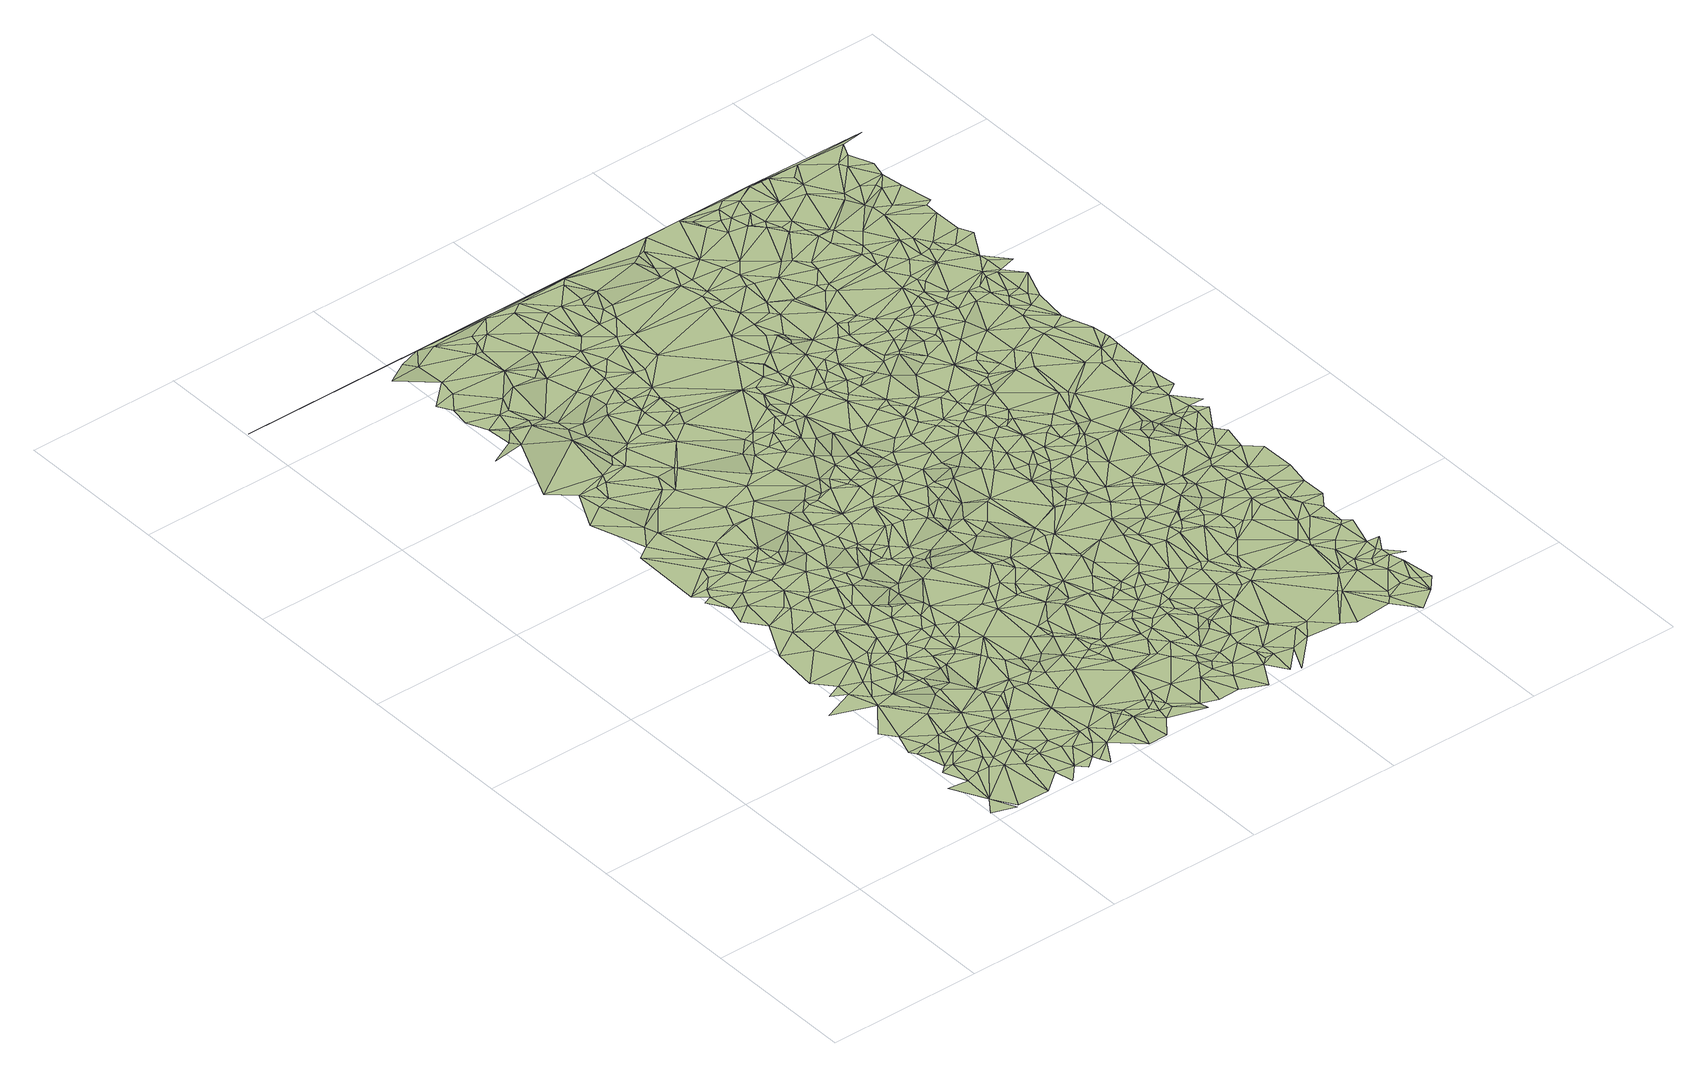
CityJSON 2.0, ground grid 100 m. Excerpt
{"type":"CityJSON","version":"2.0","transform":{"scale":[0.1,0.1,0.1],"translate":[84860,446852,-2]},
"CityObjects":{
"terrain1":{"type":"TINRelief","geometry":[{"type":"CompositeSurface","lod":"2","boundaries":[[[0,1,2]],[[3,4,0]],[[5,3,0]],[[6,7,3]],[[8,7,6]],[[9,0,10]],[[6,3,5]],[[5,0,11]],[[8,12,13]],[[13,14,15]],[[16,8,6]],[[14,17,15]],[[12,14,13]],[[9,11,0]],[[16,12,8]],[[9,10,18]],[[19,6,5]],[[16,6,20]],[[21,22,17]],[[19,5,11]],[[23,17,14]],[[20,6,19]],[[23,14,12]],[[16,24,12]],[[21,25,26]],[[24,23,12]],[[16,20,24]],[[27,19,11]],[[27,11,9]],[[28,9,18]],[[23,29,17]],[[21,17,29]],[[24,30,23]],[[31,32,25]],[[33,20,19]],[[28,18,34]],[[33,24,20]],[[33,19,27]],[[35,27,9]],[[36,25,21]],[[23,30,29]],[[35,9,28]],[[37,30,24]],[[38,31,25]],[[33,37,24]],[[36,38,25]],[[36,21,39]],[[33,27,40]],[[35,40,27]],[[35,28,41]],[[28,34,42]],[[43,21,29]],[[31,44,45]],[[46,47,45]],[[34,48,49]],[[28,42,41]],[[43,39,21]],[[50,29,30]],[[37,50,30]],[[33,51,37]],[[36,52,38]],[[36,39,52]],[[42,34,49]],[[35,41,53]],[[33,40,51]],[[35,54,40]],[[42,53,41]],[[38,44,31]],[[35,53,54]],[[44,46,45]],[[50,43,29]],[[51,55,37]],[[56,39,43]],[[40,55,51]],[[57,42,49]],[[58,47,46]],[[59,38,52]],[[60,53,42]],[[39,61,52]],[[37,55,50]],[[60,54,53]],[[50,56,43]],[[58,62,47]],[[40,54,63]],[[64,49,65]],[[57,60,42]],[[59,44,38]],[[66,61,39]],[[67,39,56]],[[68,57,49]],[[40,63,55]],[[69,66,39]],[[59,52,61]],[[68,49,64]],[[67,69,39]],[[70,54,60]],[[50,71,56]],[[50,55,72]],[[70,63,54]],[[73,74,62]],[[75,76,77]],[[73,75,74]],[[67,56,71]],[[66,78,61]],[[79,80,76]],[[59,81,44]],[[44,82,46]],[[69,78,66]],[[82,58,46]],[[83,55,63]],[[84,59,61]],[[83,72,55]],[[50,85,71]],[[86,60,57]],[[50,72,87]],[[88,68,64]],[[67,89,69]],[[86,57,68]],[[69,89,78]],[[90,64,91]],[[67,71,92]],[[84,61,78]],[[93,62,58]],[[75,94,76]],[[59,95,81]],[[70,60,86]],[[90,91,96]],[[67,92,89]],[[97,80,79]],[[73,62,98]],[[81,82,44]],[[73,94,75]],[[50,87,85]],[[59,99,95]],[[94,79,76]],[[84,99,59]],[[88,64,90]],[[88,86,68]],[[100,101,80]],[[85,92,71]],[[83,102,72]],[[89,103,78]],[[104,63,70]],[[84,78,105]],[[98,62,93]],[[100,80,97]],[[106,58,82]],[[102,87,72]],[[92,103,89]],[[104,83,63]],[[95,107,81]],[[108,93,58]],[[84,105,99]],[[103,105,78]],[[108,58,106]],[[104,70,86]],[[88,109,86]],[[88,90,109]],[[95,99,107]],[[81,107,82]],[[94,110,79]],[[83,111,102]],[[112,92,85]],[[113,97,79]],[[114,94,73]],[[114,73,98]],[[112,103,92]],[[111,87,102]],[[105,115,99]],[[113,79,110]],[[116,111,83]],[[104,86,109]],[[117,118,101]],[[100,117,101]],[[119,105,103]],[[104,116,83]],[[120,85,87]],[[109,90,121]],[[100,97,113]],[[114,98,93]],[[106,82,122]],[[107,122,82]],[[90,123,124]],[[90,124,121]],[[112,119,103]],[[99,125,107]],[[111,120,87]],[[126,105,119]],[[126,115,105]],[[127,93,108]],[[115,125,99]],[[128,110,94]],[[129,130,118]],[[108,106,131]],[[114,128,94]],[[114,93,127]],[[132,100,113]],[[133,112,85]],[[116,120,111]],[[104,109,134]],[[132,117,100]],[[131,106,122]],[[125,122,107]],[[113,110,135]],[[136,119,112]],[[117,137,118]],[[109,121,138]],[[104,139,116]],[[127,108,131]],[[129,140,130]],[[141,85,120]],[[129,118,137]],[[128,135,110]],[[132,113,135]],[[142,130,140]],[[126,119,143]],[[116,139,120]],[[144,124,123]],[[145,115,126]],[[121,124,144]],[[134,109,138]],[[114,127,146]],[[136,143,119]],[[141,133,85]],[[104,147,139]],[[148,117,132]],[[133,136,112]],[[149,125,115]],[[104,134,147]],[[131,122,150]],[[125,151,122]],[[152,138,121]],[[145,126,143]],[[144,123,153]],[[154,132,135]],[[155,137,117]],[[145,149,115]],[[152,121,144]],[[155,117,148]],[[139,156,120]],[[148,132,154]],[[114,157,128]],[[127,131,158]],[[159,150,122]],[[133,143,136]],[[128,160,135]],[[127,158,146]],[[114,146,157]],[[154,135,161]],[[159,122,151]],[[149,151,125]],[[162,142,140]],[[129,163,140]],[[141,120,164]],[[134,138,165]],[[131,150,158]],[[166,129,137]],[[167,145,143]],[[152,165,138]],[[139,147,168]],[[164,120,156]],[[161,135,160]],[[169,170,142]],[[152,144,165]],[[139,168,156]],[[163,162,140]],[[167,143,171]],[[144,153,172]],[[173,142,162]],[[148,154,174]],[[157,160,128]],[[145,175,149]],[[167,175,145]],[[155,148,174]],[[133,176,143]],[[177,146,158]],[[166,163,129]],[[154,161,174]],[[134,178,147]],[[159,151,179]],[[144,180,165]],[[181,151,149]],[[177,157,146]],[[182,150,159]],[[141,176,133]],[[161,160,183]],[[184,134,165]],[[182,158,150]],[[164,156,185]],[[155,186,137]],[[171,143,176]],[[141,164,176]],[[174,161,183]],[[175,181,149]],[[187,159,179]],[[169,142,173]],[[168,188,156]],[[189,144,172]],[[147,178,168]],[[189,180,144]],[[173,162,190]],[[191,179,151]],[[185,156,188]],[[167,171,192]],[[164,185,176]],[[181,191,151]],[[193,194,195]],[[167,192,175]],[[160,196,183]],[[184,165,180]],[[177,158,182]],[[191,187,179]],[[174,183,196]],[[155,174,197]],[[198,159,187]],[[199,193,170]],[[200,166,137]],[[201,157,177]],[[199,170,169]],[[202,162,163]],[[203,160,157]],[[192,171,176]],[[198,182,159]],[[204,196,160]],[[169,173,190]],[[175,205,181]],[[185,188,206]],[[207,189,172]],[[208,180,189]],[[209,177,182]],[[168,210,188]],[[202,190,162]],[[155,197,186]],[[166,202,163]],[[208,184,180]],[[192,205,175]],[[186,200,137]],[[211,187,191]],[[212,134,184]],[[212,178,134]],[[203,204,160]],[[201,177,209]],[[181,213,191]],[[168,178,210]],[[201,203,157]],[[214,208,189]],[[215,176,185]],[[214,189,207]],[[209,182,216]],[[181,205,213]],[[198,187,211]],[[193,217,194]],[[194,217,218]],[[198,216,182]],[[188,210,206]],[[215,185,206]],[[219,174,196]],[[220,207,172]],[[211,191,213]],[[208,221,184]],[[214,221,208]],[[222,169,190]],[[223,224,218]],[[225,197,174]],[[226,218,217]],[[227,201,209]],[[219,196,204]],[[166,228,202]],[[229,224,223]],[[227,209,216]],[[178,230,210]],[[214,207,231]],[[192,176,232]],[[198,233,216]],[[229,234,235]],[[198,211,233]],[[236,217,193]],[[200,228,166]],[[219,204,203]],[[225,186,197]],[[201,237,203]],[[223,218,226]],[[202,238,190]],[[212,184,221]],[[192,239,205]],[[225,174,219]],[[222,240,169]],[[231,207,220]],[[222,190,238]],[[206,210,241]],[[199,169,240]],[[205,242,213]],[[243,221,214]],[[215,232,176]],[[244,230,178]],[[236,226,217]],[[211,213,242]],[[227,216,245]],[[199,236,193]],[[245,216,233]],[[215,206,241]],[[227,246,201]],[[225,200,186]],[[243,214,231]],[[212,244,178]],[[233,211,242]],[[219,203,237]],[[247,235,234]],[[201,246,237]],[[248,210,230]],[[202,228,238]],[[192,232,239]],[[223,226,249]],[[212,221,243]],[[236,249,226]],[[222,250,240]],[[251,229,223]],[[199,240,250]],[[251,234,229]],[[215,241,252]],[[244,253,230]],[[253,248,230]],[[215,252,254]],[[255,241,210]],[[248,255,210]],[[247,256,257]],[[215,254,232]],[[258,227,245]],[[256,259,257]],[[223,249,260]],[[245,233,261]],[[199,262,236]],[[258,246,227]],[[225,263,200]],[[205,239,264]],[[265,199,250]],[[228,266,238]],[[267,252,241]],[[205,264,242]],[[225,219,268]],[[269,249,236]],[[222,238,266]],[[233,242,270]],[[271,219,237]],[[267,254,252]],[[222,272,250]],[[251,223,260]],[[265,262,199]],[[273,228,200]],[[274,243,231]],[[269,260,249]],[[262,275,236]],[[237,246,276]],[[277,253,244]],[[233,270,261]],[[275,269,236]],[[277,248,253]],[[267,241,278]],[[232,279,239]],[[274,231,280]],[[248,281,255]],[[282,244,212]],[[258,245,283]],[[245,284,283]],[[278,241,255]],[[245,285,284]],[[225,268,263]],[[267,286,254]],[[228,287,266]],[[245,261,285]],[[277,281,248]],[[222,266,272]],[[268,219,271]],[[271,237,276]],[[265,250,288]],[[289,212,243]],[[258,290,246]],[[267,278,286]],[[246,290,276]],[[250,272,288]],[[273,287,228]],[[265,291,262]],[[263,273,200]],[[292,255,281]],[[282,277,244]],[[279,264,239]],[[262,291,275]],[[258,283,290]],[[270,242,293]],[[292,278,255]],[[277,292,281]],[[294,232,254]],[[295,247,234]],[[296,259,256]],[[269,297,260]],[[298,279,232]],[[297,251,260]],[[264,293,242]],[[299,282,212]],[[300,290,283]],[[283,284,301]],[[261,302,285]],[[301,284,285]],[[270,302,261]],[[274,280,303]],[[295,234,251]],[[286,294,254]],[[268,271,304]],[[299,212,289]],[[274,305,243]],[[300,283,301]],[[270,293,306]],[[276,290,307]],[[271,276,307]],[[308,256,247]],[[309,278,292]],[[263,268,310]],[[298,232,294]],[[289,243,305]],[[270,306,302]],[[311,286,278]],[[312,264,279]],[[313,291,265]],[[313,265,288]],[[314,285,302]],[[275,315,269]],[[316,292,277]],[[298,312,279]],[[301,285,314]],[[317,272,266]],[[318,277,282]],[[268,304,310]],[[317,266,287]],[[296,256,319]],[[306,293,320]],[[317,288,272]],[[304,271,321]],[[300,322,290]],[[274,303,323]],[[324,275,291]],[[273,325,287]],[[311,278,309]],[[297,295,251]],[[311,294,286]],[[271,307,321]],[[299,318,282]],[[326,305,274]],[[263,327,273]],[[264,328,293]],[[300,301,322]],[[326,274,323]],[[306,329,302]],[[330,298,294]],[[290,322,307]],[[318,316,277]],[[295,308,247]],[[331,309,292]],[[269,332,297]],[[304,333,310]],[[314,302,329]],[[308,319,256]],[[330,334,298]],[[306,320,329]],[[304,321,333]],[[298,334,312]],[[335,288,336]],[[317,336,288]],[[263,310,327]],[[316,331,292]],[[337,299,289]],[[303,338,323]],[[339,320,293]],[[313,288,335]],[[340,289,305]],[[312,328,264]],[[301,314,341]],[[337,318,299]],[[313,342,291]],[[326,343,305]],[[310,333,344]],[[324,315,275]],[[337,289,340]],[[345,330,294]],[[269,315,332]],[[325,346,287]],[[344,333,321]],[[340,305,343]],[[347,311,309]],[[311,348,294]],[[346,317,287]],[[301,341,322]],[[326,323,349]],[[297,350,295]],[[347,309,331]],[[345,334,330]],[[339,293,328]],[[273,351,325]],[[342,324,291]],[[326,349,343]],[[352,312,334]],[[353,329,320]],[[318,354,316]],[[355,310,344]],[[348,356,294]],[[327,351,273]],[[297,332,350]],[[321,307,357]],[[335,336,358]],[[358,336,317]],[[337,354,318]],[[345,294,356]],[[359,360,296]],[[316,361,331]],[[352,328,312]],[[307,322,357]],[[362,314,329]],[[340,343,363]],[[355,327,310]],[[337,340,364]],[[323,338,365]],[[366,341,314]],[[295,367,308]],[[368,344,321]],[[353,320,339]],[[354,361,316]],[[369,313,335]],[[308,370,319]],[[371,311,347]],[[349,323,365]],[[349,363,343]],[[371,348,311]],[[340,363,364]],[[295,350,372]],[[345,373,334]],[[374,347,331]],[[313,375,342]],[[373,352,334]],[[337,376,354]],[[322,341,357]],[[377,296,319]],[[337,364,376]],[[355,344,368]],[[374,331,361]],[[378,335,358]],[[325,351,379]],[[308,367,370]],[[380,339,328]],[[348,381,356]],[[352,380,328]],[[325,379,346]],[[350,332,372]],[[382,366,314]],[[370,383,319]],[[369,375,313]],[[358,317,384]],[[353,362,329]],[[369,335,378]],[[381,345,356]],[[354,385,361]],[[386,295,372]],[[355,387,327]],[[366,357,341]],[[388,367,295]],[[389,321,357]],[[382,314,362]],[[371,381,348]],[[390,371,347]],[[390,347,374]],[[327,387,351]],[[381,373,345]],[[380,391,339]],[[352,391,380]],[[392,368,321]],[[393,324,342]],[[385,374,361]],[[349,394,363]],[[346,395,317]],[[355,368,387]],[[373,391,352]],[[386,372,332]],[[376,364,396]],[[349,365,397]],[[376,398,354]],[[386,388,295]],[[324,399,315]],[[384,317,395]],[[392,321,389]],[[393,342,375]],[[367,400,370]],[[401,353,339]],[[364,363,402]],[[354,398,385]],[[403,381,371]],[[378,358,404]],[[390,403,371]],[[405,332,315]],[[369,406,375]],[[407,357,366]],[[349,397,394]],[[377,319,383]],[[358,384,408]],[[379,409,346]],[[351,410,379]],[[368,411,387]],[[401,362,353]],[[370,400,383]],[[396,364,412]],[[388,400,367]],[[390,374,413]],[[376,396,398]],[[397,365,414]],[[415,339,391]],[[406,393,375]],[[385,416,374]],[[404,358,408]],[[382,407,366]],[[369,378,417]],[[393,399,324]],[[368,418,411]],[[419,365,420]],[[419,414,365]],[[387,421,351]],[[363,394,402]],[[390,422,403]],[[381,423,373]],[[364,402,412]],[[403,424,381]],[[409,395,346]],[[425,386,332]],[[369,426,406]],[[423,391,373]],[[415,401,339]],[[392,418,368]],[[427,382,362]],[[379,428,409]],[[389,357,429]],[[385,398,416]],[[374,416,413]],[[405,315,399]],[[378,404,417]],[[397,414,419]],[[410,428,379]],[[407,429,357]],[[390,413,430]],[[427,362,431]],[[351,421,410]],[[390,430,422]],[[432,411,418]],[[433,362,401]],[[369,417,426]],[[434,387,411]],[[435,394,397]],[[403,422,424]],[[384,395,436]],[[404,408,437]],[[435,397,419]],[[425,332,405]],[[377,383,400]],[[432,418,392]],[[396,438,398]],[[406,439,393]],[[425,388,386]],[[382,440,407]],[[431,362,433]],[[427,440,382]],[[396,412,441]],[[398,442,416]],[[415,391,443]],[[419,420,444]],[[404,437,417]],[[409,436,395]],[[423,443,391]],[[426,439,406]],[[415,445,401]],[[432,434,411]],[[446,392,389]],[[433,401,445]],[[434,421,387]],[[381,424,447]],[[430,413,448]],[[398,438,442]],[[396,441,438]],[[449,412,402]],[[440,429,407]],[[410,450,428]],[[451,389,429]],[[381,447,423]],[[430,452,422]],[[413,416,453]],[[454,400,388]],[[409,428,455]],[[432,392,446]],[[422,452,424]],[[393,456,399]],[[449,441,412]],[[435,419,444]],[[405,399,457]],[[442,458,416]],[[427,431,459]],[[460,402,394]],[[426,417,439]],[[460,394,435]],[[451,446,389]],[[430,448,452]],[[409,455,436]],[[427,459,440]],[[448,413,461]],[[438,462,442]],[[463,445,415]],[[393,439,456]],[[428,450,455]],[[433,445,463]],[[464,434,432]],[[416,458,453]],[[425,465,388]],[[456,457,399]],[[462,458,442]],[[413,453,461]],[[466,449,402]],[[464,432,446]],[[467,410,421]],[[452,468,424]],[[469,408,384]],[[467,450,410]],[[434,470,421]],[[471,431,433]],[[465,454,388]],[[405,457,472]],[[425,405,465]],[[440,473,429]],[[474,377,400]],[[468,447,424]],[[423,475,443]],[[444,476,477]],[[451,429,478]],[[479,438,441]],[[466,402,460]],[[415,443,480]],[[449,479,441]],[[469,384,436]],[[471,459,431]],[[469,437,408]],[[448,481,452]],[[454,474,400]],[[423,447,482]],[[479,462,438]],[[467,455,450]],[[465,405,472]],[[463,415,480]],[[456,472,457]],[[464,483,434]],[[451,478,446]],[[483,470,434]],[[484,464,446]],[[460,435,485]],[[486,421,470]],[[440,459,473]],[[435,444,487]],[[488,458,462]],[[448,461,481]],[[469,417,437]],[[478,429,473]],[[466,479,449]],[[423,482,489]],[[490,433,463]],[[486,467,421]],[[439,491,456]],[[492,453,458]],[[455,493,436]],[[443,475,480]],[[423,489,475]],[[461,453,494]],[[484,483,464]],[[469,439,417]],[[452,495,468]],[[435,487,485]],[[479,488,462]],[[467,496,455]],[[471,433,490]],[[466,460,485]],[[488,492,458]],[[452,481,495]],[[461,494,481]],[[465,497,454]],[[484,446,498]],[[498,446,478]],[[492,494,453]],[[471,499,459]],[[499,473,459]],[[490,463,480]],[[484,500,483]],[[496,493,455]],[[468,501,447]],[[444,477,487]],[[480,475,489]],[[502,436,493]],[[447,501,482]],[[483,503,470]],[[454,504,474]],[[465,472,505]],[[456,505,472]],[[503,486,470]],[[474,506,377]],[[439,507,491]],[[497,504,454]],[[466,508,479]],[[479,509,488]],[[466,485,508]],[[491,505,456]],[[467,510,496]],[[511,478,473]],[[484,512,500]],[[482,501,489]],[[469,436,502]],[[499,513,473]],[[468,495,501]],[[486,514,467]],[[500,515,483]],[[484,498,512]],[[479,508,509]],[[516,481,494]],[[471,490,517]],[[511,498,478]],[[465,518,497]],[[511,473,513]],[[490,480,517]],[[496,519,493]],[[471,520,499]],[[516,494,492]],[[516,495,481]],[[488,521,492]],[[504,522,474]],[[488,509,521]],[[483,515,503]],[[510,519,496]],[[514,510,467]],[[465,505,518]],[[512,515,500]],[[487,523,485]],[[471,517,520]],[[497,522,504]],[[487,477,523]],[[502,493,519]],[[499,520,513]],[[480,489,524]],[[491,507,505]],[[503,514,486]],[[474,522,506]],[[508,521,509]],[[525,512,498]],[[526,502,519]],[[517,480,527]],[[359,296,377]],[[516,492,528]],[[514,519,510]],[[525,515,512]],[[508,485,529]],[[511,513,530]],[[531,439,469]],[[531,507,439]],[[523,477,532]],[[533,502,526]],[[503,515,534]],[[492,521,535]],[[497,536,522]],[[495,537,501]],[[520,530,513]],[[497,518,538]],[[533,469,502]],[[539,526,519]],[[516,540,495]],[[528,492,535]],[[529,485,523]],[[514,539,519]],[[506,541,377]],[[503,534,514]],[[542,489,501]],[[480,524,527]],[[508,543,521]],[[506,522,536]],[[511,544,498]],[[497,538,536]],[[545,505,507]],[[533,526,539]],[[518,505,545]],[[525,498,544]],[[489,546,524]],[[525,547,515]],[[517,548,520]],[[495,540,537]],[[533,549,469]],[[511,530,550]],[[551,534,515]],[[508,529,543]],[[511,550,544]],[[520,552,530]],[[516,528,553]],[[489,554,546]],[[547,551,515]],[[535,521,555]],[[528,535,556]],[[537,542,501]],[[543,555,521]],[[518,557,538]],[[542,554,489]],[[517,527,558]],[[559,469,549]],[[516,553,540]],[[520,548,552]],[[550,530,552]],[[518,545,557]],[[533,539,560]],[[514,561,539]],[[506,536,562]],[[517,563,548]],[[538,564,536]],[[527,524,546]],[[565,549,533]],[[566,514,534]],[[525,544,567]],[[525,568,547]],[[569,537,540]],[[528,556,553]],[[517,558,563]],[[556,535,570]],[[525,567,568]],[[543,529,555]],[[570,535,555]],[[531,469,559]],[[569,571,537]],[[538,572,564]],[[573,527,546]],[[538,557,572]],[[550,552,574]],[[523,532,575]],[[569,540,553]],[[565,533,560]],[[564,576,536]],[[551,566,534]],[[537,571,542]],[[544,550,574]],[[565,559,549]],[[529,523,575]],[[577,560,539]],[[574,552,548]],[[566,561,514]],[[573,578,527]],[[506,562,541]],[[577,539,561]],[[536,576,562]],[[573,546,554]],[[558,527,578]],[[570,555,579]],[[529,580,555]],[[547,581,551]],[[556,570,582]],[[532,583,584]],[[585,572,557]],[[569,586,571]],[[556,582,553]],[[587,507,531]],[[580,579,555]],[[547,568,581]],[[569,553,588]],[[589,559,565]],[[571,586,542]],[[590,564,572]],[[567,544,591]],[[590,576,564]],[[592,565,560]],[[570,579,593]],[[594,545,507]],[[595,563,558]],[[531,559,596]],[[548,563,597]],[[551,598,566]],[[542,599,554]],[[592,560,577]],[[544,574,591]],[[573,554,600]],[[573,601,578]],[[567,602,568]],[[596,559,589]],[[574,548,597]],[[592,589,565]],[[590,572,585]],[[551,581,598]],[[590,562,576]],[[603,558,578]],[[569,588,586]],[[580,604,579]],[[577,561,605]],[[532,584,575]],[[606,531,596]],[[566,605,561]],[[588,553,582]],[[593,579,604]],[[573,600,601]],[[595,607,563]],[[603,578,601]],[[608,595,558]],[[554,599,600]],[[606,596,589]],[[568,609,581]],[[590,541,562]],[[542,586,610]],[[611,577,605]],[[529,612,580]],[[567,591,602]],[[570,593,613]],[[566,614,605]],[[542,610,599]],[[568,602,609]],[[603,615,558]],[[570,613,582]],[[607,597,563]],[[616,557,545]],[[617,531,606]],[[584,583,618]],[[592,577,619]],[[359,377,541]],[[608,558,620]],[[588,582,621]],[[617,606,589]],[[620,558,615]],[[529,575,612]],[[598,622,566]],[[587,594,507]],[[608,607,595]],[[598,581,623]],[[566,622,614]],[[624,574,597]],[[624,591,574]],[[603,601,625]],[[619,577,611]],[[593,604,626]],[[601,600,625]],[[617,587,531]],[[592,627,589]],[[614,628,605]],[[588,621,629]],[[600,599,630]],[[616,585,557]],[[611,605,628]],[[588,631,586]],[[582,613,621]],[[603,625,615]],[[598,623,622]],[[609,632,581]],[[623,581,633]],[[609,602,634]],[[635,602,591]],[[600,630,625]],[[610,636,599]],[[593,626,613]],[[586,637,610]],[[622,638,614]],[[639,597,607]],[[580,640,604]],[[588,629,631]],[[617,589,627]],[[629,621,613]],[[581,632,633]],[[612,575,584]],[[614,638,628]],[[609,634,632]],[[635,591,624]],[[608,641,607]],[[592,619,627]],[[620,615,642]],[[608,620,641]],[[643,590,585]],[[623,633,622]],[[619,611,644]],[[635,634,602]],[[611,628,644]],[[624,597,639]],[[586,631,637]],[[645,584,618]],[[630,599,646]],[[647,541,590]],[[636,646,599]],[[610,637,636]],[[648,545,594]],[[620,642,641]],[[629,649,631]],[[615,625,650]],[[617,651,587]],[[652,635,624]],[[653,584,645]],[[652,634,635]],[[629,613,654]],[[604,640,626]],[[622,633,655]],[[580,612,656]],[[648,616,545]],[[645,618,657]],[[615,650,642]],[[613,626,658]],[[638,659,628]],[[655,633,632]],[[625,630,660]],[[639,607,661]],[[619,644,662]],[[641,661,607]],[[629,663,649]],[[644,628,664]],[[665,612,584]],[[624,639,666]],[[617,627,667]],[[665,584,653]],[[619,662,627]],[[634,668,632]],[[622,669,638]],[[641,642,670]],[[629,654,663]],[[617,671,651]],[[630,646,672]],[[664,628,659]],[[652,673,634]],[[617,667,671]],[[587,651,674]],[[580,656,640]],[[662,644,664]],[[652,624,675]],[[650,625,660]],[[637,631,676]],[[613,658,677]],[[649,676,631]],[[613,677,654]],[[638,678,659]],[[637,679,636]],[[616,643,585]],[[642,650,670]],[[626,680,658]],[[630,672,681]],[[668,655,632]],[[622,655,669]],[[639,661,666]],[[624,666,675]],[[641,670,661]],[[665,682,612]],[[587,683,594]],[[587,674,683]],[[636,679,646]],[[684,653,645]],[[643,647,590]],[[649,663,676]],[[660,630,685]],[[673,686,634]],[[645,657,687]],[[682,656,612]],[[664,659,678]],[[638,669,678]],[[685,630,681]],[[663,654,677]],[[686,668,634]],[[652,675,673]],[[671,667,688]],[[671,689,651]],[[662,690,627]],[[691,680,626]],[[689,674,651]],[[667,627,692]],[[647,693,541]],[[680,677,658]],[[637,676,679]],[[672,646,679]],[[691,626,640]],[[662,664,690]],[[694,682,665]],[[666,661,695]],[[671,688,689]],[[667,692,688]],[[650,696,670]],[[684,645,687]],[[672,679,681]],[[665,653,697]],[[670,698,661]],[[666,695,699]],[[627,690,692]],[[675,666,699]],[[694,700,682]],[[689,688,692]],[[668,701,655]],[[650,660,702]],[[663,703,676]],[[684,697,653]],[[700,656,682]],[[704,695,661]],[[594,683,705]],[[664,678,706]],[[707,694,665]],[[673,708,686]],[[648,594,705]],[[709,663,677]],[[655,710,669]],[[673,675,711]],[[696,712,670]],[[670,712,698]],[[686,701,668]],[[702,660,685]],[[650,702,696]],[[689,713,674]],[[699,695,704]],[[701,710,655]],[[674,714,683]],[[673,711,708]],[[656,715,640]],[[669,706,678]],[[707,665,716]],[[709,703,663]],[[707,700,694]],[[716,665,697]],[[664,717,690]],[[693,359,541]],[[648,718,616]],[[648,705,718]],[[676,719,679]],[[675,699,720]],[[689,692,713]],[[698,721,661]],[[704,661,721]],[[684,687,722]],[[723,647,643]],[[681,679,724]],[[680,725,677]],[[726,676,703]],[[684,722,697]],[[675,720,711]],[[664,706,717]],[[674,713,714]],[[720,699,704]],[[692,690,727]],[[728,715,656]],[[616,729,643]],[[700,728,656]],[[616,718,730]],[[685,681,731]],[[732,691,640]],[[707,716,733]],[[726,719,676]],[[691,725,680]],[[732,640,715]],[[698,712,721]],[[723,693,647]],[[722,687,734]],[[686,708,735]],[[723,643,729]],[[696,736,712]],[[702,685,737]],[[709,726,703]],[[725,709,677]],[[719,738,679]],[[705,683,739]],[[686,735,701]],[[714,740,683]],[[696,702,741]],[[616,730,729]],[[711,742,708]],[[710,743,669]],[[669,743,706]],[[717,727,690]],[[724,679,738]],[[707,744,700]],[[716,697,745]],[[734,687,746]],[[681,724,731]],[[718,705,739]],[[722,747,697]],[[707,733,748]],[[696,741,736]],[[716,745,733]],[[711,720,742]],[[723,749,693]],[[726,738,719]],[[750,691,732]],[[720,704,751]],[[717,706,752]],[[722,734,747]],[[741,702,737]],[[704,721,751]],[[723,729,749]],[[714,713,740]],[[750,725,691]],[[712,753,721]],[[754,692,727]],[[683,740,739]],[[700,744,728]],[[701,755,710]],[[742,735,708]],[[752,706,743]],[[712,736,753]],[[756,713,692]],[[728,757,715]],[[758,732,715]],[[745,697,747]],[[707,748,744]],[[685,759,737]],[[734,746,747]],[[717,760,727]],[[710,761,743]],[[718,762,730]],[[763,726,709]],[[764,733,745]],[[748,733,764]],[[685,731,759]],[[741,753,736]],[[765,709,725]],[[701,735,755]],[[730,766,729]],[[756,692,754]],[[710,755,761]],[[751,721,753]],[[757,758,715]],[[754,727,760]],[[752,743,767]],[[713,768,740]],[[749,359,693]],[[769,738,726]],[[717,752,770]],[[765,763,709]],[[718,739,771]],[[741,737,759]],[[729,766,749]],[[728,744,757]],[[742,772,735]],[[773,750,732]],[[752,767,770]],[[773,725,750]],[[774,743,761]],[[741,775,753]],[[718,771,762]],[[776,764,745]],[[717,777,760]],[[756,768,713]],[[778,739,740]],[[779,724,738]],[[774,767,743]],[[742,720,780]],[[763,769,726]],[[730,762,766]],[[748,764,781]],[[754,760,782]],[[748,781,744]],[[720,751,780]],[[783,732,758]],[[741,759,775]],[[751,753,784]],[[785,740,768]],[[772,786,735]],[[755,774,761]],[[779,731,724]],[[766,359,749]],[[773,732,783]],[[735,786,755]],[[717,770,777]],[[765,725,787]],[[775,784,753]],[[771,739,778]],[[757,788,758]],[[759,731,789]],[[769,790,738]],[[773,787,725]],[[744,791,757]],[[792,770,767]],[[765,793,763]],[[756,785,768]],[[794,778,740]],[[742,795,772]],[[782,760,796]],[[774,797,767]],[[785,794,740]],[[754,782,798]],[[756,754,798]],[[786,799,755]],[[779,738,790]],[[758,788,800]],[[751,784,780]],[[792,767,797]],[[783,758,800]],[[757,791,788]],[[760,777,796]],[[793,769,763]],[[779,789,731]],[[773,783,801]],[[773,801,787]],[[802,765,787]],[[802,793,765]],[[772,795,786]],[[755,803,774]],[[804,759,789]],[[771,778,794]],[[805,755,799]],[[766,762,806]],[[771,806,762]],[[742,780,795]],[[807,784,775]],[[756,808,785]],[[782,796,798]],[[809,770,792]],[[786,795,799]],[[777,770,809]],[[774,803,797]],[[810,775,759]],[[793,811,769]],[[812,801,783]],[[804,813,759]],[[804,789,814]],[[766,815,359]],[[805,816,755]],[[809,792,797]],[[780,784,817]],[[812,783,800]],[[756,798,818]],[[802,811,793]],[[805,799,819]],[[801,820,787]],[[821,789,779]],[[785,822,794]],[[769,823,790]],[[821,814,789]],[[807,817,784]],[[777,824,796]],[[799,795,819]],[[785,808,822]],[[755,825,803]],[[820,802,787]],[[826,779,790]],[[756,818,808]],[[777,809,824]],[[769,811,823]],[[807,775,810]],[[810,759,813]],[[755,816,825]],[[827,804,814]],[[771,794,828]],[[771,828,806]],[[797,803,829]],[[809,797,829]],[[812,820,801]],[[827,813,804]],[[805,819,816]],[[766,806,830]],[[821,779,826]],[[821,831,814]],[[826,790,832]],[[827,814,831]],[[832,790,823]],[[833,780,817]],[[833,795,780]],[[834,811,802]],[[766,835,815]],[[836,829,803]],[[809,829,836]],[[827,810,813]],[[821,837,831]],[[808,838,822]],[[809,839,824]],[[834,802,820]],[[766,830,835]],[[825,836,803]],[[796,824,840]],[[841,821,826]],[[818,838,808]],[[822,842,794]],[[795,843,819]],[[798,796,844]],[[816,819,843]],[[811,845,823]],[[841,837,821]],[[794,846,828]],[[847,827,831]],[[809,836,848]],[[832,823,845]],[[849,826,832]],[[798,844,818]],[[837,850,831]],[[809,848,839]],[[847,810,827]],[[838,842,822]],[[794,842,846]],[[833,851,795]],[[852,817,807]],[[839,840,824]],[[816,853,825]],[[841,826,849]],[[854,845,811]],[[834,854,811]],[[807,810,855]],[[835,856,815]],[[795,851,843]],[[841,850,837]],[[847,831,850]],[[852,833,817]],[[825,857,836]],[[806,828,858]],[[816,843,853]],[[832,845,859]],[[806,860,830]],[[796,840,844]],[[849,832,859]],[[836,857,848]],[[835,861,856]],[[839,848,862]],[[863,846,842]],[[839,862,840]],[[830,861,835]],[[825,853,857]],[[856,864,815]],[[359,815,865]],[[818,866,838]],[[841,867,850]],[[847,868,810]],[[847,850,869]],[[841,849,867]],[[852,851,833]],[[870,855,810]],[[806,858,860]],[[868,870,810]],[[871,807,855]],[[828,846,872]],[[852,807,871]],[[869,850,867]],[[861,864,856]],[[838,873,842]],[[874,862,848]],[[830,875,861]],[[840,862,876]],[[847,869,877]],[[878,848,857]],[[818,844,879]],[[830,860,875]],[[880,843,851]],[[840,876,844]],[[847,877,868]],[[874,848,878]],[[869,867,877]],[[881,853,843]],[[882,846,863]],[[863,842,873]],[[815,864,883]],[[884,867,849]],[[874,876,862]],[[828,872,858]],[[818,879,866]],[[861,875,864]],[[870,885,855]],[[852,880,851]],[[868,885,870]],[[853,886,857]],[[884,877,867]],[[887,860,858]],[[874,888,876]],[[838,866,873]],[[844,876,888]],[[880,881,843]],[[889,874,878]],[[882,872,846]],[[860,890,875]],[[878,857,886]],[[887,890,860]],[[889,888,874]],[[891,868,877]],[[887,858,892]],[[871,855,893]],[[894,844,888]],[[863,873,895]],[[875,896,864]],[[855,885,897]],[[882,863,895]],[[898,885,868]],[[887,892,890]],[[872,899,858]],[[900,879,844]],[[815,883,865]],[[858,899,892]],[[881,901,853]],[[852,871,902]],[[889,903,888]],[[900,844,894]],[[890,896,875]],[[852,902,880]],[[889,878,904]],[[883,864,896]],[[893,855,905]],[[853,906,886]],[[907,894,888]],[[907,888,903]],[[905,855,897]],[[901,906,853]],[[898,897,885]],[[872,908,899]],[[902,871,893]],[[892,899,908]],[[904,878,886]],[[882,909,872]],[[889,904,903]],[[910,881,880]],[[911,866,879]],[[872,909,908]],[[912,873,866]],[[902,910,880]],[[910,901,881]],[[900,913,879]],[[892,914,890]],[[895,873,915]],[[911,912,866]],[[882,895,916]],[[912,915,873]],[[882,917,909]],[[913,911,879]],[[890,914,896]],[[892,908,914]],[[902,893,918]],[[909,917,908]],[[919,900,894]],[[883,896,865]],[[919,894,907]],[[918,893,905]],[[919,907,903]],[[916,895,915]],[[920,904,886]],[[920,886,906]],[[921,906,901]],[[882,916,917]],[[910,922,901]],[[902,923,910]],[[919,913,900]],[[921,901,922]],[[924,903,904]],[[925,904,920]],[[921,926,906]],[[927,902,918]],[[896,914,928]],[[920,906,929]],[[927,930,902]],[[911,931,912]],[[931,915,912]],[[896,928,865]],[[916,915,932]],[[926,929,906]],[[902,930,923]],[[910,933,922]],[[910,923,933]],[[921,922,926]],[[913,931,911]],[[919,903,924]],[[908,917,934]],[[925,924,904]],[[935,920,929]],[[936,925,920]],[[908,934,914]],[[919,937,913]],[[931,932,915]],[[926,938,929]],[[936,920,935]],[[913,937,931]],[[928,914,939]],[[916,940,917]],[[922,941,926]],[[935,929,942]],[[928,939,865]],[[936,924,925]],[[929,938,942]],[[919,943,937]],[[926,941,938]],[[914,944,939]],[[945,916,932]],[[865,939,944]],[[936,935,946]],[[947,931,937]],[[946,935,942]],[[948,943,919]],[[943,947,937]],[[917,940,934]],[[936,946,924]],[[949,944,914]],[[934,949,914]],[[931,950,932]],[[919,924,951]],[[952,942,938]],[[948,919,951]],[[945,940,916]],[[952,938,941]],[[953,947,943]],[[924,946,954]],[[948,953,943]],[[947,950,931]],[[952,946,942]],[[924,954,955]],[[865,944,956]],[[957,932,950]],[[957,945,932]],[[951,924,955]],[[948,958,953]],[[952,954,946]],[[949,959,944]],[[948,951,958]],[[960,949,934]],[[960,934,940]],[[961,955,954]],[[959,956,944]],[[945,960,940]],[[953,962,947]],[[961,951,955]],[[958,963,953]],[[947,962,950]],[[949,956,959]],[[964,957,950]],[[965,958,951]],[[945,966,960]],[[957,967,945]],[[953,963,962]],[[960,968,949]],[[965,963,958]],[[964,950,969]],[[964,967,957]],[[968,956,949]],[[945,970,966]],[[950,962,969]],[[945,967,970]],[[966,971,960]],[[865,956,972]],[[960,971,968]],[[973,964,969]],[[964,974,967]],[[973,974,964]],[[966,970,975]],[[967,975,970]],[[966,975,971]],[[968,976,956]],[[967,974,975]],[[968,971,977]],[[978,971,975]],[[978,977,971]],[[968,977,976]],[[972,956,976]]]}]}
},
"vertices":[
[1065,170,20],[993,70,19],[1142,20,18],[1076,370,23],[950,390,20],[1168,400,20],[1106,540,22],[1019,520,22],[1064,560,22],[1326,360,20],[1157,30,18],[1247,400,21],[1121,680,23],[1015,740,23],[1108,780,21],[987,780,23],[1180,630,22],[1034,920,25],[1365,20,21],[1279,490,21],[1248,590,22],[1127,1220,25],[966,1020,22],[1215,800,24],[1252,680,22],[1065,1400,24],[861,1320,24],[1323,450,21],[1423,300,19],[1285,980,28],[1252,800,24],[1066,1490,26],[972,1450,25],[1374,660,22],[1502,130,21],[1450,440,20],[1150,1300,25],[1388,760,20],[1197,1440,23],[1256,1250,24],[1478,560,21],[1490,350,20],[1543,320,19],[1330,1010,33],[1277,1620,25],[958,1610,27],[1166,1830,29],[989,1910,27],[1530,10,20],[1622,110,19],[1445,880,23],[1428,670,23],[1235,1410,24],[1554,370,20],[1520,490,20],[1546,720,21],[1432,1090,28],[1676,290,23],[1179,2030,28],[1322,1530,24],[1653,380,20],[1381,1360,24],[1118,2160,27],[1620,660,22],[1752,110,20],[1677,50,19],[1380,1310,24],[1460,1170,24],[1722,250,23],[1448,1250,24],[1683,500,22],[1484,1110,28],[1585,790,21],[1145,2380,28],[1021,2290,26],[1060,2420,24],[1034,2570,25],[979,2550,25],[1436,1370,23],[1066,2640,24],[955,2640,24],[1386,1630,24],[1378,1900,25],[1659,730,21],[1451,1470,23],[1644,990,24],[1841,330,22],[1658,950,20],[1835,210,20],[1477,1250,24],[1897,160,20],[1772,70,19],[1560,1120,33],[1315,2210,25],[1195,2490,25],[1399,1610,24],[1803,10,19],[1141,2720,24],[1288,2240,26],[1472,1560,23],[1164,2800,25],[968,3100,18],[1710,860,20],[1608,1260,24],[1860,600,17],[1520,1450,24],[1407,1940,25],[1512,1700,24],[1390,2100,25],[1900,330,22],[1281,2560,24],[1750,880,20],[1656,1270,23],[1255,2690,22],[1388,2360,26],[1601,1550,23],[1819,880,19],[1240,2850,23],[1056,3160,18],[1645,1380,24],[1843,950,19],[2004,230,22],[1549,1830,23],[2069,0,20],[2004,190,22],[1626,1650,23],[1654,1460,24],[1450,2230,23],[1397,2480,24],[1158,3300,20],[937,3500,22],[1544,2020,24],[1316,2740,24],[1861,1220,21],[2052,460,19],[1355,2600,25],[1757,1320,24],[1190,3220,16],[2085,360,19],[1894,850,23],[1085,3600,23],[1880,1180,21],[1060,3750,25],[1783,1350,23],[2159,250,22],[1752,1520,23],[1491,2260,22],[2000,710,17],[1327,2840,24],[1761,1610,21],[1599,2020,23],[1696,1800,21],[2120,310,22],[2194,0,21],[1416,2720,27],[1376,2940,24],[1988,930,20],[1592,2420,25],[1631,2200,22],[1679,1950,23],[1539,2540,26],[1430,2660,27],[1172,3630,23],[1288,3410,14],[1936,1100,21],[2149,330,22],[1329,3390,18],[1813,1480,22],[2037,870,20],[1279,3810,23],[915,3880,26],[1872,1420,21],[2289,120,23],[1184,3750,23],[1523,2750,26],[1840,1590,21],[1978,1340,21],[1659,2280,23],[2180,780,25],[1757,1870,20],[2269,250,23],[1833,1710,21],[1716,2160,22],[1523,2640,26],[2307,330,22],[2009,1060,18],[1549,3000,25],[1758,1900,22],[2068,960,25],[2303,200,22],[1252,3750,22],[1842,1840,23],[1954,1530,24],[1112,4320,19],[1069,4370,22],[905,4290,22],[1586,2650,27],[1561,2990,24],[1866,2020,14],[1338,4150,38],[1624,3160,22],[1707,2370,24],[1459,3510,18],[1704,2550,18],[1636,2630,23],[1924,1740,25],[2132,1020,18],[2383,180,22],[2335,290,22],[1755,2270,23],[2211,930,24],[1875,1950,8],[2414,580,24],[1921,1790,22],[2376,230,22],[2178,1170,21],[1796,2170,22],[1139,4450,22],[1053,4530,26],[1748,2770,16],[2534,50,20],[2378,370,22],[1433,3800,21],[1189,4600,24],[994,4660,27],[1671,2990,25],[1155,4470,21],[1848,2270,21],[1510,3460,18],[1013,4790,27],[2277,840,24],[2519,110,20],[2197,1480,27],[1926,2020,14],[1104,4910,27],[964,4880,25],[1261,4410,26],[1823,2550,16],[1508,3610,22],[2157,1570,27],[1382,3850,23],[2283,1100,18],[2053,1960,23],[2508,350,18],[2397,710,24],[1920,2260,15],[1899,2450,14],[1126,5030,25],[2358,880,21],[1280,4460,23],[1430,3910,23],[1292,4700,27],[2271,1130,19],[2374,810,23],[2272,1220,21],[2372,1010,18],[1120,5230,20],[919,5210,29],[1956,2420,14],[1059,5290,29],[1251,4600,23],[2056,2130,14],[1392,4250,31],[1778,3100,25],[2278,1660,26],[1427,4130,34],[1634,3620,17],[2301,1130,18],[1854,2880,32],[1355,4410,28],[2078,2110,14],[1896,2740,14],[1537,3920,21],[1833,3230,24],[2673,290,21],[1381,4330,33],[1941,2560,15],[2456,840,20],[2388,1030,18],[2229,1540,26],[2628,70,20],[2399,910,20],[2587,630,22],[1996,2350,13],[2006,2260,14],[2041,2220,13],[2348,1230,20],[1646,3610,17],[1570,3950,21],[2666,540,23],[1982,2440,15],[1480,4230,37],[2465,910,19],[2151,2000,23],[2442,1360,25],[1459,4890,28],[1203,5340,25],[1408,4750,25],[2360,1510,26],[2627,610,22],[2051,2380,14],[2106,2320,14],[2142,2150,14],[2765,70,21],[1932,2860,15],[2748,400,23],[2184,2100,11],[2074,2610,15],[1429,5110,26],[2549,1020,18],[1998,2930,25],[2518,1290,18],[2359,1660,27],[1647,4220,25],[2182,2240,14],[1649,4490,24],[2671,810,18],[1797,3800,17],[2670,750,18],[1306,5320,17],[2211,2090,18],[2091,2710,13],[2202,2470,16],[2825,190,20],[1688,4410,25],[1926,3300,24],[2775,310,20],[2083,3020,32],[2432,1820,27],[2265,2150,9],[2395,1510,27],[2638,980,17],[1608,4700,16],[2003,2890,14],[2419,1600,25],[1722,4050,20],[1689,3970,21],[2753,650,19],[2924,0,17],[2419,1980,26],[2774,460,23],[2243,2460,15],[1705,4300,24],[2820,370,19],[2063,2890,14],[2555,1460,27],[2010,3480,15],[2625,1090,17],[2566,1310,20],[2892,280,20],[1552,4740,21],[2054,3240,26],[2510,1710,26],[2434,2060,22],[2752,810,19],[2120,2930,13],[2574,1420,24],[2269,2650,13],[1834,3950,20],[2842,5340,25],[0,5340,26],[2722,950,17],[2437,2210,24],[2901,400,21],[2853,510,20],[3020,160,21],[2311,2450,13],[1472,5100,28],[2189,2930,14],[1828,4140,21],[1503,5180,27],[2681,1280,19],[1614,4790,21],[2566,1650,26],[2771,1000,19],[1799,4250,25],[2854,620,18],[1686,5330,24],[1823,4110,20],[2045,3420,23],[2496,1800,29],[2640,1450,24],[2430,2380,14],[1519,5250,25],[1934,3900,16],[2810,880,18],[1656,4830,22],[2190,3030,20],[1686,4930,26],[2313,2720,14],[2743,1150,18],[2547,1800,27],[2326,2840,14],[1831,4380,23],[3035,410,19],[2099,3570,21],[2943,640,20],[3060,280,22],[2901,860,19],[1850,4490,23],[1595,5210,26],[2531,2070,24],[3050,490,19],[2713,1280,19],[1960,4020,22],[1859,4620,23],[1843,4250,24],[2411,2490,13],[1968,3980,21],[2113,3520,22],[2199,3330,26],[2235,3000,14],[2998,610,17],[2854,1060,18],[3062,200,21],[2659,1920,34],[2910,940,18],[1976,4160,22],[2288,2900,14],[3122,200,22],[3102,30,23],[2289,3200,32],[2825,1230,18],[2741,1690,28],[2800,1390,19],[1847,4750,22],[1941,4220,22],[2459,2360,16],[2155,3430,24],[2439,2640,14],[2837,1190,18],[2520,2280,14],[2325,2920,13],[2572,2240,24],[2345,3080,14],[3118,290,21],[2173,3590,22],[1993,4020,22],[3023,740,20],[1999,4260,22],[2505,2460,13],[3044,680,17],[2963,870,19],[2710,1830,28],[3243,170,22],[2588,2090,24],[2446,2840,14],[2863,1560,25],[2911,1160,18],[3054,660,18],[2234,3430,25],[2472,2730,13],[2892,1250,18],[2993,1020,19],[1829,5040,24],[2259,3520,22],[2010,4430,24],[1891,4530,22],[2993,960,18],[2586,2470,18],[3214,450,21],[2979,1140,18],[3043,800,20],[2661,2140,23],[2412,2950,14],[1907,4770,22],[3160,620,19],[2345,3380,24],[2883,1480,20],[2373,3930,20],[2367,3140,29],[2669,2370,12],[1969,4620,23],[2610,2600,17],[1841,5270,24],[2821,1830,28],[3160,0,23],[3363,200,23],[2543,2730,14],[3181,720,18],[2824,1920,28],[3018,1250,19],[2868,1580,26],[2451,3090,15],[2483,2930,18],[3276,430,21],[2406,3320,25],[3371,310,23],[3151,830,18],[2871,1810,28],[2776,2280,22],[2075,4410,22],[3126,1030,19],[2362,3630,19],[3091,1080,19],[3068,1310,19],[2346,3540,19],[1993,4870,21],[2616,2870,11],[2690,2520,18],[2503,3090,17],[3034,1610,24],[2373,3710,20],[2516,3310,16],[1904,5100,24],[2104,4670,22],[1918,5320,24],[2212,4470,22],[3272,720,18],[3208,770,19],[2428,3530,17],[2690,2740,15],[2589,2960,13],[2669,2610,17],[2494,3520,18],[2568,3120,9],[3170,1170,20],[2807,2290,22],[2139,4740,23],[2420,3600,17],[2771,2570,16],[3281,900,17],[1986,5150,25],[3451,310,23],[3029,2000,24],[2666,2970,11],[2410,3730,18],[3031,2010,24],[3248,1110,20],[3451,800,19],[2826,2660,8],[2517,4150,19],[3579,180,23],[2440,3820,20],[2608,3270,14],[3306,1050,20],[2080,5150,24],[3168,1570,18],[2141,4890,23],[2497,3660,18],[3228,1400,20],[2248,5330,29],[3208,1720,24],[3387,800,19],[2832,2830,16],[2235,4700,23],[3088,1980,23],[2753,3060,16],[2946,2540,16],[2447,3900,20],[2812,2720,12],[2703,3240,16],[2866,2640,11],[3321,1380,20],[3174,1930,23],[3431,910,18],[3344,1110,19],[2251,4880,24],[3083,2270,22],[2541,3950,19],[2612,3770,19],[2692,3630,17],[2209,5290,28],[2992,2480,18],[2183,5080,26],[2602,3810,18],[2765,3490,15],[2842,2920,18],[2835,3020,16],[3234,1520,19],[3382,1090,18],[3233,1600,18],[2239,4980,25],[3127,2020,22],[2958,2720,18],[3758,420,23],[2205,5130,26],[2675,3700,17],[3134,2150,23],[3490,930,18],[3536,860,20],[2911,3170,17],[3425,1390,19],[3665,130,23],[3777,400,24],[2305,4980,26],[3363,1610,19],[2641,4350,19],[3414,1470,19],[2633,3930,17],[2309,5120,34],[3032,2850,18],[2653,3860,18],[3502,1080,19],[2722,4620,21],[3086,2420,18],[2615,4040,17],[3095,2630,16],[2846,3320,16],[3305,1850,19],[3263,1990,17],[3210,2110,17],[3004,3000,18],[3178,2220,16],[3532,1020,18],[2745,3640,16],[2623,4040,17],[3144,2560,16],[3173,2400,19],[2946,3090,18],[3413,1720,20],[2773,3700,15],[3862,540,24],[3569,1350,19],[2805,3530,15],[3231,2280,17],[2712,4880,21],[2714,4100,18],[3904,150,24],[2817,3820,17],[3208,2370,17],[3460,1410,19],[2938,3360,18],[2922,3310,16],[3124,2810,19],[3297,2150,16],[3631,1140,18],[2852,3960,18],[2884,3640,15],[3499,1470,21],[3370,1970,20],[3533,1550,19],[3009,3200,19],[2997,3230,20],[3066,3020,17],[3087,2910,18],[3450,1770,18],[3501,1660,19],[2908,3550,15],[3178,2710,17],[3885,920,20],[3265,2480,19],[3282,2350,18],[2677,5010,21],[2851,3770,17],[3949,200,22],[3493,1880,20],[2635,5190,34],[2743,4730,21],[3539,1540,19],[3396,2310,19],[2789,4230,21],[3140,2940,19],[3973,240,21],[3628,1430,20],[3091,3260,20],[3911,840,20],[4029,0,21],[3683,1230,19],[2971,3600,15],[3440,2210,19],[3317,2630,18],[2906,3860,17],[3643,1490,19],[2942,3780,16],[3968,500,21],[3259,2770,18],[2850,4080,23],[3180,3180,20],[3101,3520,11],[3340,2470,18],[2839,4190,20],[3511,1910,19],[3218,2990,18],[2805,4350,19],[3266,2890,20],[3646,1650,21],[3702,1370,20],[3051,3590,15],[3638,1780,19],[3766,1250,20],[3540,1950,20],[3896,560,23],[2809,4480,20],[4079,260,19],[3531,2140,17],[3228,3090,17],[4172,110,17],[2870,4110,21],[2872,4180,19],[3011,3890,16],[3810,1230,19],[2969,4040,16],[2698,5230,30],[3964,580,20],[3302,2750,18],[3482,2370,18],[4102,400,21],[3433,2560,20],[3344,2790,20],[3991,720,22],[3248,3200,19],[3524,2330,16],[3721,1560,16],[3369,2780,21],[2797,4620,20],[3148,3640,15],[4017,590,19],[3276,3020,19],[3810,1480,20],[3205,3430,18],[3328,2970,20],[3465,2480,18],[2975,4330,19],[2936,4380,18],[3936,880,21],[4069,480,20],[3151,3830,15],[2795,4750,20],[3740,1710,21],[3401,2860,21],[3494,2600,18],[4148,260,19],[2699,5090,25],[3719,1940,20],[3933,1380,20],[3770,1670,24],[3094,3970,15],[4046,790,20],[2788,5030,22],[2795,4880,21],[3747,2040,23],[3999,1060,20],[4096,530,19],[4195,230,18],[3419,3140,20],[3569,2440,18],[3608,2330,22],[3761,1780,20],[2991,4650,21],[2985,4460,20],[3586,2420,19],[3431,3020,25],[3260,3640,14],[4173,670,20],[4195,500,19],[4254,200,17],[4221,410,19],[4173,590,18],[2749,5250,26],[3935,1300,21],[3566,2670,19],[3186,3680,15],[3616,2520,17],[3169,4070,17],[3425,3360,22],[3183,4190,20],[4159,880,19],[4076,1050,21],[3746,2320,25],[3156,3950,15],[3301,3480,21],[2998,4860,22],[3931,1600,21],[4192,560,19],[3954,1460,20],[2947,5000,22],[3277,3660,14],[3108,4390,18],[3944,1750,23],[3318,3760,15],[3027,4750,21],[3464,3090,20],[4063,1280,21],[3366,3520,21],[3688,2490,22],[4286,460,18],[3341,3840,15],[3041,4640,20],[3955,1970,21],[3714,2800,22],[4255,660,19],[3224,4040,16],[4122,1170,20],[3660,2640,20],[3129,4390,18],[3496,3160,20],[4092,1360,19],[4186,910,20],[3834,2160,24],[3980,1800,21],[4237,870,19],[3364,3710,15],[4024,1600,21],[3180,4600,19],[3661,3110,20],[3356,3970,15],[3435,3640,20],[3299,4060,17],[3524,3180,20],[4195,1070,20],[4098,1250,21],[4094,1450,21],[3516,3570,20],[3845,2250,24],[3550,3320,21],[3108,4850,20],[3778,2740,18],[3304,4340,18],[3451,3790,15],[3930,2440,26],[4095,1610,20],[4260,1160,21],[3903,2300,30],[3898,2190,32],[3077,5340,27],[3595,3370,23],[3758,2770,22],[3358,4300,18],[3632,3210,20],[4258,1320,18],[3978,2080,21],[3301,4410,18],[4115,1780,21],[3444,3900,15],[3602,3520,20],[4027,1970,21],[3946,2270,22],[3282,4700,21],[3521,3640,20],[3225,5090,22],[3958,2220,28],[4083,1880,21],[3760,3070,22],[4288,1480,19],[3159,5200,24],[3573,3680,19],[4030,2130,19],[3360,4380,17],[3548,3860,15],[3585,3930,15],[4087,2060,21],[3396,4520,21],[3770,3260,23],[3650,4090,19],[4191,1790,19],[3339,4670,18],[4084,2250,19],[3619,3780,18],[4168,2010,20],[4096,2190,20],[3824,3180,23],[4000,2920,22],[3770,3500,15],[4282,1700,20],[4075,2590,20],[3130,5290,24],[3723,3630,21],[3419,4990,21],[4223,1940,21],[3346,5070,21],[3259,5200,23],[3649,3880,16],[3410,4590,19],[3312,5280,26],[3579,5340,26],[3679,4350,17],[4200,2180,20],[4172,2400,20],[4148,2220,20],[4070,2510,21],[4069,2860,21],[3489,4880,20],[3670,4470,18],[3718,3860,18],[3320,5180,23],[3674,3980,15],[4198,2250,22],[3773,3750,19],[3672,4280,17],[3992,3270,22],[3968,3360,23],[3593,4750,20],[3376,5330,26],[4276,2170,20],[4176,2490,19],[3894,3740,19],[3367,5060,21],[3727,3990,14],[3775,3860,18],[3431,5150,22],[4299,2250,20],[3449,5040,21],[4137,2850,18],[3764,4100,17],[3605,4660,18],[3452,5270,24],[4241,2630,18],[4260,2460,18],[3482,4940,19],[3755,4150,16],[4005,3470,22],[4156,2970,19],[3827,3900,18],[3918,3840,18],[4248,2720,18],[4005,3590,21],[3790,4060,17],[3564,4950,21],[3575,4840,19],[4070,3280,19],[3770,4360,18],[3720,4450,18],[3847,4270,18],[3617,5130,21],[3726,4530,18],[3692,4740,19],[3680,4760,19],[4255,2950,17],[3946,4150,18],[4002,3750,19],[4053,3500,20],[4172,3340,18],[4244,3150,16],[4090,3930,18],[3991,3830,19],[4108,3520,18],[4259,3020,18],[3578,5330,25],[4060,3660,19],[4255,3050,18],[3917,4440,17],[3811,4630,18],[4201,3260,18],[3784,5090,21],[4087,3710,18],[4074,3880,18],[3926,4260,18],[4155,3610,19],[3656,5330,23],[3909,4910,22],[4199,3560,17],[4150,3680,19],[3989,4270,20],[3709,5330,22],[3972,4810,16],[4152,3870,18],[3987,4410,18],[4058,4210,18],[3824,5170,21],[3995,4670,20],[4171,4050,18],[4278,3760,19],[4047,4310,17],[4182,3880,17],[4181,3990,18],[3915,5330,17],[3987,4760,22],[4129,4210,17],[3827,5250,21],[3947,4960,21],[4297,3910,16],[4233,4500,19],[4236,4320,20],[4087,4710,19],[4276,4230,21],[4059,4960,20],[4140,4870,20],[4092,5190,21],[4236,4590,21],[4131,4910,20],[4121,5140,19],[4375,5330,22],[4278,4610,21],[4242,4820,21],[4220,4960,21],[4226,5310,22],[4185,5220,21],[4248,5070,20]
]}
